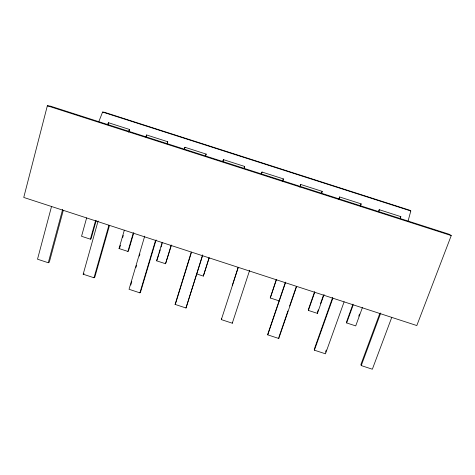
<?xml version="1.0" encoding="UTF-8"?>
<svg xmlns="http://www.w3.org/2000/svg" width="475" height="475" viewBox="0 0 475 475"><rect width="100%" height="100%" fill="white"/><g stroke="black" fill="none" stroke-linecap="round" stroke-linejoin="round"><path stroke-width="0.71" d="M285.451 282.091L267.835 333.961L267.775 334.863L278.772 338.479L278.783 337.559M279.252 300.907L270.257 297.967L276.183 279.888M47.346 105.777L23.75 197.446L416.818 325.553L451.25 235.564L449.065 234.234L50.303 106.109L47.346 105.777L451.25 235.564M221.599 318.772L221.332 319.604L232.287 323.202L232.507 322.353M400.265 218.732L400.817 216.618L379.252 209.695L378.516 211.749M51.526 206.524L37.513 259.207L48.284 262.746L49.317 262.17L63.258 210.449M48.284 262.746L62.658 209.38M378.688 211.797L379.252 209.695M408.001 221.362L410.804 210.959L409.533 210.182L104.322 112.254L102.588 112.058L98.794 121.713M107.873 124.782L108.442 122.698L129.479 129.455L128.891 131.533M86.64 217.882L81.546 236.289L90.393 239.174L91.081 238.788L96.211 220.459M90.393 239.174L95.534 220.78M360.531 205.96L361.113 203.864L339.631 196.965L338.912 199.025M109.476 225.512L94.822 277.121L93.997 277.768L83.178 274.212L98.117 220.934M93.997 277.768L108.906 225.221M146.241 136.355L146.638 134.965L167.746 141.746L167.135 143.824M133.796 232.708L128.458 251.008L127.906 251.435L119.029 248.538L124.331 230.167M119.825 247.41L120.43 245.302M122.669 237.553L123.28 235.44M339.025 199.055L339.631 196.965M127.906 251.435L133.255 233.071M144.715 236.117L129.034 289.281L139.899 292.849L140.523 292.137L156.103 239.934M130.756 285.053L131.795 281.527M135.957 267.413L136.586 265.293M139.288 256.12L139.917 254M321.545 193.438L322.169 191.354L300.758 184.478L300.069 186.538M139.899 292.849L155.539 240.421M184.348 149.352L184.965 147.28L206.15 154.084L205.515 156.156M171.505 244.999L165.543 263.744L156.643 260.828L162.153 242.493M158.787 254.743L156.643 260.828M159.208 253.335L160.265 249.82M161.108 247.012L162.165 243.497M165.543 263.744L171.107 245.409M299.909 187.239L300.758 184.478M202.73 255.134L185.992 307.996L175.085 304.41L191.294 252.077M175.78 302.943L191.265 252.943M222.787 161.708L223.428 159.636L244.684 166.464L244.031 168.536L244.684 166.464M185.992 307.996L202.593 254.98M196.442 273.843L203.318 276.088L209.089 257.788M209.131 258.032L203.318 276.088M283.355 178.885L282.702 180.951L283.355 178.885L262.028 172.033L261.351 174.093L262.028 172.033M232.435 284.988L232.257 285.546L238.183 267.271M221.332 319.604L238.284 267.389M232.287 323.202L249.66 270.263M270.257 297.967L276.402 279.728M267.775 334.863L285.493 282.714M321.462 193.414L322.169 191.354M279.027 336.858L287.921 310.935M289.608 306.031L296.341 286.419M278.772 338.479L296.667 286.354M222.722 161.678L223.428 159.636M314.628 291.638L308.293 309.777L308.394 310.43L317.425 313.381L324.075 294.488M308.394 310.43L314.753 292.226M317.537 312.022L318.274 309.932M320.483 303.656L323.428 295.284M360.388 205.924L361.113 203.864M332.631 297.469L314.266 349.214L314.414 350.188L325.458 353.816L344.114 301.821M314.414 350.188L332.886 298.163M205.426 156.121L206.15 154.084M325.512 352.135L326.254 350.063M352.973 304.137L346.423 322.24L346.661 322.941L355.722 325.903L362.496 307.319M346.661 322.941L353.139 305.039M358.75 316.142L359.51 314.052M184.223 149.31L184.965 147.28M400.063 218.672L400.817 216.618M379.78 313.542L360.893 364.533L361.249 365.578L372.347 369.223L391.762 317.348M361.249 365.578L380.748 312.983M166.986 143.771L167.746 141.746M145.861 136.978L146.638 134.965M128.422 132.133L129.479 129.455M107.635 124.693L108.442 122.698M175.085 304.41L175.56 303.644M83.178 274.212L84.057 273.582M119.029 248.538L119.617 248.116M102.588 112.058L410.804 210.959M317.288 312.716L317.425 313.381"/></g></svg>
